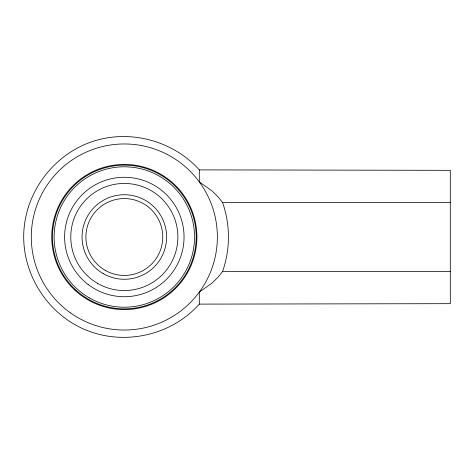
<?xml version="1.0" encoding="UTF-8"?>
<svg xmlns="http://www.w3.org/2000/svg" width="474" height="474" viewBox="0 0 474 474"><rect width="100%" height="100%" fill="white"/><g stroke="black" fill="none" stroke-linecap="round" stroke-linejoin="round"><path stroke-width="0.71" d="M199.311 169.888L199.311 181.927L212.008 190.915L217.596 196.372L222.531 202.434A104.108 104.108 0 0 1 222.531 271.566L217.596 277.628L212.008 283.085L199.311 292.073L199.311 304.112C169.929 337.138 119.448 346.921 79.857 327.267C46.15 310.6 23.753 274.6 23.7 237C23.57 192.799 54.658 151.84 97.265 140.079C133.496 130.018 174.195 141.904 199.311 169.888L450.3 170.326L450.3 303.674L199.311 304.112M222.531 202.434L450.3 202.434M222.531 271.566L450.3 271.566M70.721 313.036A93.034 93.034 0 0 0 216.985 245.408A93.034 93.034 0 0 0 85.284 152.557A93.034 93.034 0 0 0 70.721 313.036M97.555 283.369A53.544 53.544 0 0 0 177.874 237A53.544 53.544 0 0 0 97.555 190.631A53.544 53.544 0 0 0 97.555 283.369M88.223 284.572A59.724 59.724 0 0 0 183.58 244.483A59.724 59.724 0 0 0 101.187 181.945A59.724 59.724 0 0 0 88.223 284.572M89.225 297.802A70.211 70.211 0 0 0 194.541 237A70.211 70.211 0 0 0 89.225 176.198A70.211 70.211 0 0 0 89.225 297.802M88.395 299.236A71.864 71.864 0 0 0 196.195 237A71.864 71.864 0 0 0 88.395 174.764A71.864 71.864 0 0 0 88.395 299.236M74.957 290.207A72.581 72.581 0 0 0 195.092 253.152A72.581 72.581 0 0 0 102.935 167.642A72.581 72.581 0 0 0 74.957 290.207M103.196 273.605A42.269 42.269 0 0 0 166.599 237A42.269 42.269 0 0 0 103.196 200.395A42.269 42.269 0 0 0 103.196 273.605M105.115 270.281A38.424 38.424 0 0 0 162.754 237A38.424 38.424 0 0 0 105.115 203.719A38.424 38.424 0 0 0 105.115 270.281"/></g></svg>
